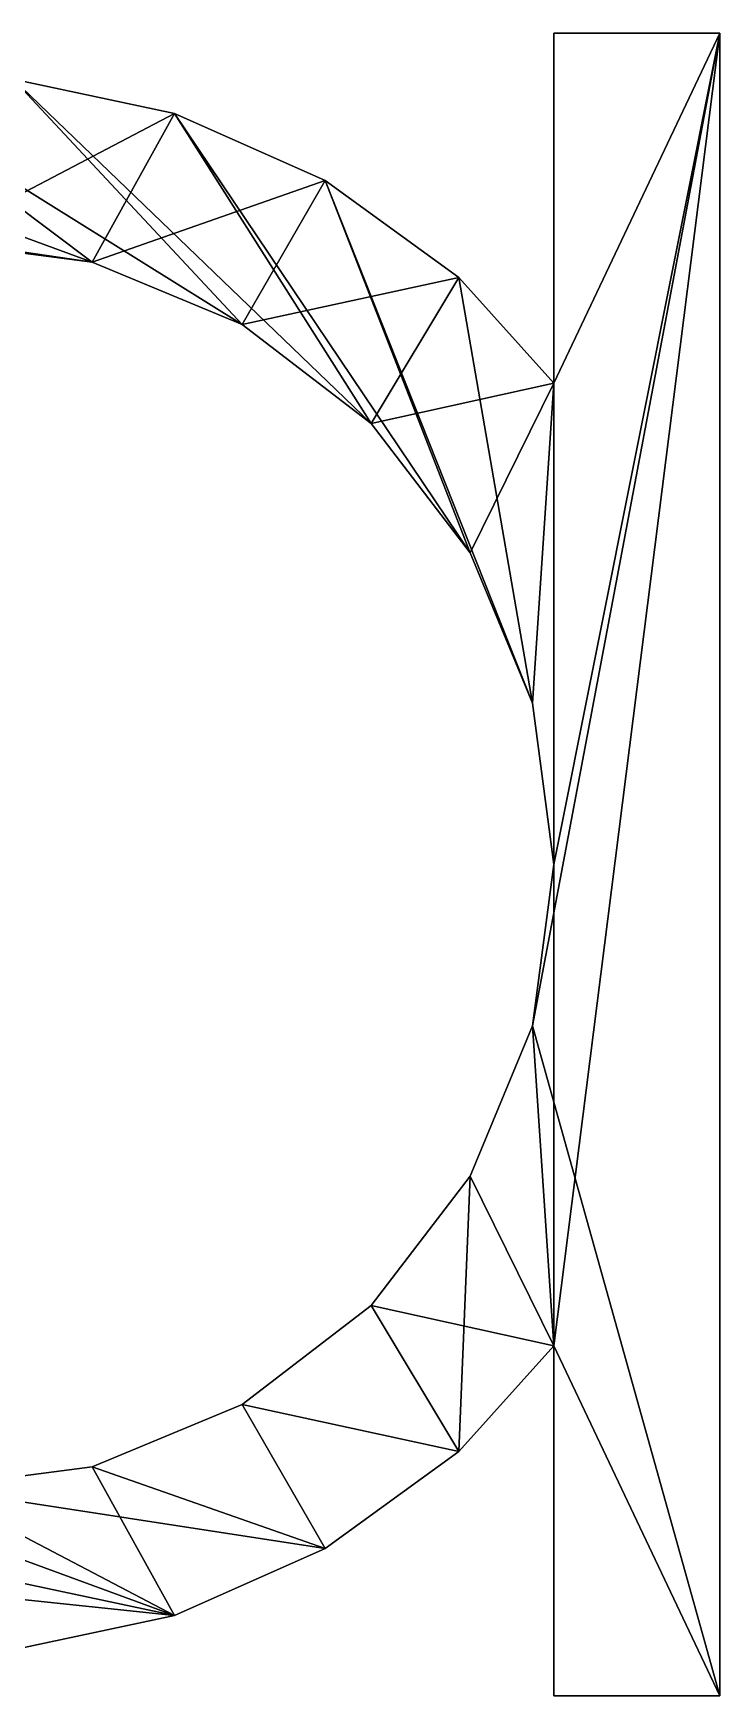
# Model space of a CAD drawing. Header units: metres. Extents: x -39.5 to 34.5, y -10 to 10.
# Drawn here: x -23.77 to -15.5, y -10 to 10 of the extents above; entities that cross this region are included whole.
import ezdxf

# ---------------------------------------------------------------- set-up
doc = ezdxf.new("R2010")
doc.units = ezdxf.units.M

msp = doc.modelspace()

# ---------------------------------------------------------------- linework, layer by layer
for points in [[(-17.5, 0, 17.5), (-15.5, 10, 17.5), (-17.7556, -1.94114, 17.5)], [(-17.7556, -1.94114, 17.5), (-15.5, 10, 17.5), (-15.5, -10, 17.5)], [(-17.5, 0, -32.5), (-15.5, 10, -32.5), (-17.7556, -1.94114, -32.5)], [(-17.7556, -1.94114, -32.5), (-15.5, 10, -32.5), (-15.5, -10, -32.5)], [(-17.5, 5.79016, 17.5), (-17.5, 10, 17.5), (-15.5, 10, 17.5)], [(-17.5, 5.79016, 17.5), (-15.5, 10, 17.5), (-17.5, 0, 17.5)], [(-15.5, -10, 32.5), (-15.5, 10, 32.5), (-17.5, -5.79016, 32.5)], [(-17.5, 0, 32.5), (-15.5, 10, 32.5), (-17.5, 5.79016, 32.5)], [(-17.5, -5.79016, 32.5), (-15.5, 10, 32.5), (-17.5, 0, 32.5)], [(-17.5, 10, 32.5), (-17.5, 5.79016, 32.5), (-15.5, 10, 32.5)], [(-17.5, 10, 17.5), (-17.5, 10, 32.5), (-15.5, 10, 17.5)], [(-15.5, 10, 17.5), (-17.5, 10, 32.5), (-15.5, 10, 32.5)], [(-17.5, 5.79016, 17.5), (-17.5, 5.79016, 32.5), (-17.5, 10, 17.5)], [(-17.5, 10, 17.5), (-17.5, 5.79016, 32.5), (-17.5, 10, 32.5)], [(-17.5, 5.79016, -32.5), (-17.5, 10, -32.5), (-15.5, 10, -32.5)], [(-17.5, 5.79016, -32.5), (-15.5, 10, -32.5), (-17.5, 0, -32.5)], [(-15.5, -10, -17.5), (-15.5, 10, -17.5), (-17.5, -5.79016, -17.5)], [(-17.5, 0, -17.5), (-15.5, 10, -17.5), (-17.5, 5.79016, -17.5)], [(-17.5, -5.79016, -17.5), (-15.5, 10, -17.5), (-17.5, 0, -17.5)], [(-17.5, 10, -17.5), (-17.5, 5.79016, -17.5), (-15.5, 10, -17.5)], [(-17.5, 10, -32.5), (-17.5, 10, -17.5), (-15.5, 10, -32.5)], [(-15.5, 10, -32.5), (-17.5, 10, -17.5), (-15.5, 10, -17.5)], [(-17.5, 5.79016, -32.5), (-17.5, 5.79016, -17.5), (-17.5, 10, -32.5)], [(-17.5, 10, -32.5), (-17.5, 5.79016, -17.5), (-17.5, 10, -17.5)], [(-15.5, -10, 32.5), (-15.5, -10, 17.5), (-15.5, 10, 17.5)], [(-15.5, 10, 32.5), (-15.5, -10, 32.5), (-15.5, 10, 17.5)], [(-15.5, -10, -17.5), (-15.5, -10, -32.5), (-15.5, 10, -32.5)], [(-15.5, 10, -17.5), (-15.5, -10, -17.5), (-15.5, 10, -32.5)], [(-23.058901, 7.24444, 17.5), (-27.935699, 9.03504, 17.5), (-25.993, 9.44796, 17.5)], [(-23.058901, 7.24444, -32.5), (-27.935699, 9.03504, -32.5), (-25.993, 9.44796, -32.5)], [(-23.058901, 7.24444, 17.5), (-25.993, 9.44796, 17.5), (-21.25, 6.49519, 17.5)], [(-21.25, 6.49519, 17.5), (-25.993, 9.44796, 17.5), (-24.007, 9.44796, 17.5)], [(-23.058901, 7.24444, -32.5), (-25.993, 9.44796, -32.5), (-21.25, 6.49519, -32.5)], [(-21.25, 6.49519, -32.5), (-25.993, 9.44796, -32.5), (-24.007, 9.44796, -32.5)], [(-22.064301, 9.03504, 32.5), (-24.007, 9.44796, 32.5), (-25, 7.5, 32.5)], [(-22.064301, 9.03504, -17.5), (-24.007, 9.44796, -17.5), (-25, 7.5, -17.5)], [(-21.25, 6.49519, 17.5), (-24.007, 9.44796, 17.5), (-19.696699, 5.3033, 17.5)], [(-19.696699, 5.3033, 17.5), (-24.007, 9.44796, 17.5), (-22.064301, 9.03504, 17.5)], [(-24.007, 9.44796, 17.5), (-24.007, 9.44796, 32.5), (-22.064301, 9.03504, 17.5)], [(-22.064301, 9.03504, 17.5), (-24.007, 9.44796, 32.5), (-22.064301, 9.03504, 32.5)], [(-21.25, 6.49519, -32.5), (-24.007, 9.44796, -32.5), (-19.696699, 5.3033, -32.5)], [(-19.696699, 5.3033, -32.5), (-24.007, 9.44796, -32.5), (-22.064301, 9.03504, -32.5)], [(-24.007, 9.44796, -32.5), (-24.007, 9.44796, -17.5), (-22.064301, 9.03504, -32.5)], [(-22.064301, 9.03504, -32.5), (-24.007, 9.44796, -17.5), (-22.064301, 9.03504, -17.5)], [(-29.75, 8.22724, 17.5), (-27.935699, 9.03504, 17.5), (-23.058901, 7.24444, 17.5)], [(-29.75, 8.22724, -32.5), (-27.935699, 9.03504, -32.5), (-23.058901, 7.24444, -32.5)], [(-25, 7.5, 32.5), (-23.058901, 7.24444, 32.5), (-22.064301, 9.03504, 32.5)], [(-25, 7.5, -17.5), (-23.058901, 7.24444, -17.5), (-22.064301, 9.03504, -17.5)], [(-20.25, 8.22724, 32.5), (-22.064301, 9.03504, 32.5), (-23.058901, 7.24444, 32.5)], [(-20.25, 8.22724, -17.5), (-22.064301, 9.03504, -17.5), (-23.058901, 7.24444, -17.5)], [(-19.696699, 5.3033, 17.5), (-22.064301, 9.03504, 17.5), (-18.504801, 3.75, 17.5)], [(-18.504801, 3.75, 17.5), (-22.064301, 9.03504, 17.5), (-20.25, 8.22724, 17.5)], [(-22.064301, 9.03504, 17.5), (-22.064301, 9.03504, 32.5), (-20.25, 8.22724, 17.5)], [(-20.25, 8.22724, 17.5), (-22.064301, 9.03504, 32.5), (-20.25, 8.22724, 32.5)], [(-19.696699, 5.3033, -32.5), (-22.064301, 9.03504, -32.5), (-18.504801, 3.75, -32.5)], [(-18.504801, 3.75, -32.5), (-22.064301, 9.03504, -32.5), (-20.25, 8.22724, -32.5)], [(-22.064301, 9.03504, -32.5), (-22.064301, 9.03504, -17.5), (-20.25, 8.22724, -32.5)], [(-20.25, 8.22724, -32.5), (-22.064301, 9.03504, -17.5), (-20.25, 8.22724, -17.5)], [(-29.75, 8.22724, 17.5), (-23.058901, 7.24444, 17.5), (-25, 7.5, 17.5)], [(-29.75, 8.22724, -32.5), (-23.058901, 7.24444, -32.5), (-25, 7.5, -32.5)], [(-23.058901, 7.24444, 32.5), (-21.25, 6.49519, 32.5), (-20.25, 8.22724, 32.5)], [(-23.058901, 7.24444, -17.5), (-21.25, 6.49519, -17.5), (-20.25, 8.22724, -17.5)], [(-18.643299, 7.05988, 32.5), (-20.25, 8.22724, 32.5), (-21.25, 6.49519, 32.5)], [(-18.643299, 7.05988, -17.5), (-20.25, 8.22724, -17.5), (-21.25, 6.49519, -17.5)], [(-18.504801, 3.75, 17.5), (-20.25, 8.22724, 17.5), (-17.7556, 1.94114, 17.5)], [(-17.7556, 1.94114, 17.5), (-20.25, 8.22724, 17.5), (-18.643299, 7.05988, 17.5)], [(-20.25, 8.22724, 17.5), (-20.25, 8.22724, 32.5), (-18.643299, 7.05988, 17.5)], [(-18.643299, 7.05988, 17.5), (-20.25, 8.22724, 32.5), (-18.643299, 7.05988, 32.5)], [(-18.504801, 3.75, -32.5), (-20.25, 8.22724, -32.5), (-17.7556, 1.94114, -32.5)], [(-17.7556, 1.94114, -32.5), (-20.25, 8.22724, -32.5), (-18.643299, 7.05988, -32.5)], [(-20.25, 8.22724, -32.5), (-20.25, 8.22724, -17.5), (-18.643299, 7.05988, -32.5)], [(-18.643299, 7.05988, -32.5), (-20.25, 8.22724, -17.5), (-18.643299, 7.05988, -17.5)], [(-23.058901, 7.24444, 17.5), (-23.058901, 7.24444, 32.5), (-25, 7.5, 32.5)], [(-25, 7.5, 17.5), (-23.058901, 7.24444, 17.5), (-25, 7.5, 32.5)], [(-23.058901, 7.24444, -32.5), (-23.058901, 7.24444, -17.5), (-25, 7.5, -17.5)], [(-25, 7.5, -32.5), (-23.058901, 7.24444, -32.5), (-25, 7.5, -17.5)], [(-21.25, 6.49519, 17.5), (-21.25, 6.49519, 32.5), (-23.058901, 7.24444, 32.5)], [(-23.058901, 7.24444, 17.5), (-21.25, 6.49519, 17.5), (-23.058901, 7.24444, 32.5)], [(-21.25, 6.49519, -32.5), (-21.25, 6.49519, -17.5), (-23.058901, 7.24444, -17.5)], [(-23.058901, 7.24444, -32.5), (-21.25, 6.49519, -32.5), (-23.058901, 7.24444, -17.5)], [(-21.25, 6.49519, 32.5), (-19.696699, 5.3033, 32.5), (-18.643299, 7.05988, 32.5)], [(-21.25, 6.49519, -17.5), (-19.696699, 5.3033, -17.5), (-18.643299, 7.05988, -17.5)], [(-17.5, 5.79016, 32.5), (-18.643299, 7.05988, 32.5), (-19.696699, 5.3033, 32.5)], [(-17.5, 5.79016, -17.5), (-18.643299, 7.05988, -17.5), (-19.696699, 5.3033, -17.5)], [(-17.7556, 1.94114, 17.5), (-18.643299, 7.05988, 17.5), (-17.5, 5.79016, 17.5)], [(-17.5, 5.79016, 17.5), (-18.643299, 7.05988, 17.5), (-18.643299, 7.05988, 32.5)], [(-17.5, 5.79016, 32.5), (-17.5, 5.79016, 17.5), (-18.643299, 7.05988, 32.5)], [(-17.7556, 1.94114, -32.5), (-18.643299, 7.05988, -32.5), (-17.5, 5.79016, -32.5)], [(-17.5, 5.79016, -32.5), (-18.643299, 7.05988, -32.5), (-18.643299, 7.05988, -17.5)], [(-17.5, 5.79016, -17.5), (-17.5, 5.79016, -32.5), (-18.643299, 7.05988, -17.5)], [(-19.696699, 5.3033, 17.5), (-19.696699, 5.3033, 32.5), (-21.25, 6.49519, 32.5)], [(-21.25, 6.49519, 17.5), (-19.696699, 5.3033, 17.5), (-21.25, 6.49519, 32.5)], [(-19.696699, 5.3033, -32.5), (-19.696699, 5.3033, -17.5), (-21.25, 6.49519, -17.5)], [(-21.25, 6.49519, -32.5), (-19.696699, 5.3033, -32.5), (-21.25, 6.49519, -17.5)], [(-19.696699, 5.3033, 32.5), (-18.504801, 3.75, 32.5), (-17.5, 5.79016, 32.5)], [(-19.696699, 5.3033, -17.5), (-18.504801, 3.75, -17.5), (-17.5, 5.79016, -17.5)], [(-17.7556, 1.94114, 32.5), (-17.5, 5.79016, 32.5), (-18.504801, 3.75, 32.5)], [(-17.7556, 1.94114, -17.5), (-17.5, 5.79016, -17.5), (-18.504801, 3.75, -17.5)], [(-17.7556, 1.94114, 17.5), (-17.5, 5.79016, 17.5), (-17.5, 0, 17.5)], [(-17.5, 0, 32.5), (-17.5, 5.79016, 32.5), (-17.7556, 1.94114, 32.5)], [(-17.7556, 1.94114, -32.5), (-17.5, 5.79016, -32.5), (-17.5, 0, -32.5)], [(-17.5, 0, -17.5), (-17.5, 5.79016, -17.5), (-17.7556, 1.94114, -17.5)], [(-18.504801, 3.75, 32.5), (-19.696699, 5.3033, 32.5), (-18.504801, 3.75, 17.5)], [(-18.504801, 3.75, 17.5), (-19.696699, 5.3033, 32.5), (-19.696699, 5.3033, 17.5)], [(-18.504801, 3.75, -17.5), (-19.696699, 5.3033, -17.5), (-18.504801, 3.75, -32.5)], [(-18.504801, 3.75, -32.5), (-19.696699, 5.3033, -17.5), (-19.696699, 5.3033, -32.5)], [(-17.7556, 1.94114, 32.5), (-18.504801, 3.75, 32.5), (-17.7556, 1.94114, 17.5)], [(-17.7556, 1.94114, 17.5), (-18.504801, 3.75, 32.5), (-18.504801, 3.75, 17.5)], [(-17.7556, 1.94114, -17.5), (-18.504801, 3.75, -17.5), (-17.7556, 1.94114, -32.5)], [(-17.7556, 1.94114, -32.5), (-18.504801, 3.75, -17.5), (-18.504801, 3.75, -32.5)], [(-17.5, 0, 32.5), (-17.7556, 1.94114, 32.5), (-17.5, 0, 17.5)], [(-17.5, 0, 17.5), (-17.7556, 1.94114, 32.5), (-17.7556, 1.94114, 17.5)], [(-17.5, 0, -17.5), (-17.7556, 1.94114, -17.5), (-17.5, 0, -32.5)], [(-17.5, 0, -32.5), (-17.7556, 1.94114, -17.5), (-17.7556, 1.94114, -32.5)], [(-17.5, 0, 32.5), (-17.7556, -1.94114, 32.5), (-17.5, -5.79016, 32.5)], [(-17.5, 0, 32.5), (-17.5, 0, 17.5), (-17.7556, -1.94114, 32.5)], [(-17.7556, -1.94114, 32.5), (-17.5, 0, 17.5), (-17.7556, -1.94114, 17.5)], [(-17.5, 0, -17.5), (-17.7556, -1.94114, -17.5), (-17.5, -5.79016, -17.5)], [(-17.5, 0, -17.5), (-17.5, 0, -32.5), (-17.7556, -1.94114, -17.5)], [(-17.7556, -1.94114, -17.5), (-17.5, 0, -32.5), (-17.7556, -1.94114, -32.5)], [(-17.7556, -1.94114, 17.5), (-17.5, -5.79016, 17.5), (-18.504801, -3.75, 17.5)], [(-17.7556, -1.94114, 32.5), (-18.504801, -3.75, 32.5), (-17.5, -5.79016, 32.5)], [(-17.7556, -1.94114, 32.5), (-17.7556, -1.94114, 17.5), (-18.504801, -3.75, 32.5)], [(-18.504801, -3.75, 32.5), (-17.7556, -1.94114, 17.5), (-18.504801, -3.75, 17.5)], [(-17.7556, -1.94114, -32.5), (-17.5, -5.79016, -32.5), (-18.504801, -3.75, -32.5)], [(-17.7556, -1.94114, -17.5), (-18.504801, -3.75, -17.5), (-17.5, -5.79016, -17.5)], [(-17.7556, -1.94114, -17.5), (-17.7556, -1.94114, -32.5), (-18.504801, -3.75, -17.5)], [(-18.504801, -3.75, -17.5), (-17.7556, -1.94114, -32.5), (-18.504801, -3.75, -32.5)], [(-17.7556, -1.94114, 17.5), (-15.5, -10, 17.5), (-17.5, -5.79016, 17.5)], [(-17.7556, -1.94114, -32.5), (-15.5, -10, -32.5), (-17.5, -5.79016, -32.5)], [(-18.643299, -7.05988, 17.5), (-19.696699, -5.3033, 17.5), (-18.504801, -3.75, 17.5)], [(-17.5, -5.79016, 32.5), (-18.504801, -3.75, 32.5), (-19.696699, -5.3033, 32.5)], [(-18.504801, -3.75, 32.5), (-18.504801, -3.75, 17.5), (-19.696699, -5.3033, 32.5)], [(-19.696699, -5.3033, 32.5), (-18.504801, -3.75, 17.5), (-19.696699, -5.3033, 17.5)], [(-18.643299, -7.05988, -32.5), (-19.696699, -5.3033, -32.5), (-18.504801, -3.75, -32.5)], [(-17.5, -5.79016, -17.5), (-18.504801, -3.75, -17.5), (-19.696699, -5.3033, -17.5)], [(-18.504801, -3.75, -17.5), (-18.504801, -3.75, -32.5), (-19.696699, -5.3033, -17.5)], [(-19.696699, -5.3033, -17.5), (-18.504801, -3.75, -32.5), (-19.696699, -5.3033, -32.5)], [(-18.643299, -7.05988, 17.5), (-18.504801, -3.75, 17.5), (-17.5, -5.79016, 17.5)], [(-18.643299, -7.05988, -32.5), (-18.504801, -3.75, -32.5), (-17.5, -5.79016, -32.5)], [(-19.696699, -5.3033, 17.5), (-18.643299, -7.05988, 17.5), (-21.25, -6.49519, 17.5)], [(-19.696699, -5.3033, 32.5), (-21.25, -6.49519, 32.5), (-18.643299, -7.05988, 32.5)], [(-19.696699, -5.3033, 32.5), (-19.696699, -5.3033, 17.5), (-21.25, -6.49519, 32.5)], [(-21.25, -6.49519, 32.5), (-19.696699, -5.3033, 17.5), (-21.25, -6.49519, 17.5)], [(-19.696699, -5.3033, -32.5), (-18.643299, -7.05988, -32.5), (-21.25, -6.49519, -32.5)], [(-19.696699, -5.3033, -17.5), (-21.25, -6.49519, -17.5), (-18.643299, -7.05988, -17.5)], [(-19.696699, -5.3033, -17.5), (-19.696699, -5.3033, -32.5), (-21.25, -6.49519, -17.5)], [(-21.25, -6.49519, -17.5), (-19.696699, -5.3033, -32.5), (-21.25, -6.49519, -32.5)], [(-19.696699, -5.3033, 32.5), (-18.643299, -7.05988, 32.5), (-17.5, -5.79016, 32.5)], [(-19.696699, -5.3033, -17.5), (-18.643299, -7.05988, -17.5), (-17.5, -5.79016, -17.5)], [(-18.643299, -7.05988, 32.5), (-18.643299, -7.05988, 17.5), (-17.5, -5.79016, 17.5)], [(-17.5, -5.79016, 32.5), (-18.643299, -7.05988, 32.5), (-17.5, -5.79016, 17.5)], [(-18.643299, -7.05988, -17.5), (-18.643299, -7.05988, -32.5), (-17.5, -5.79016, -32.5)], [(-17.5, -5.79016, -17.5), (-18.643299, -7.05988, -17.5), (-17.5, -5.79016, -32.5)], [(-17.5, -5.79016, 17.5), (-15.5, -10, 17.5), (-17.5, -10, 17.5)], [(-17.5, -10, 32.5), (-15.5, -10, 32.5), (-17.5, -5.79016, 32.5)], [(-17.5, -10, 17.5), (-17.5, -10, 32.5), (-17.5, -5.79016, 17.5)], [(-17.5, -5.79016, 17.5), (-17.5, -10, 32.5), (-17.5, -5.79016, 32.5)], [(-17.5, -5.79016, -32.5), (-15.5, -10, -32.5), (-17.5, -10, -32.5)], [(-17.5, -10, -17.5), (-15.5, -10, -17.5), (-17.5, -5.79016, -17.5)], [(-17.5, -10, -32.5), (-17.5, -10, -17.5), (-17.5, -5.79016, -32.5)], [(-17.5, -5.79016, -32.5), (-17.5, -10, -17.5), (-17.5, -5.79016, -17.5)], [(-21.25, -6.49519, 17.5), (-20.25, -8.22724, 17.5), (-23.058901, -7.24444, 17.5)], [(-20.25, -8.22724, 32.5), (-21.25, -6.49519, 32.5), (-23.058901, -7.24444, 32.5)], [(-21.25, -6.49519, 32.5), (-21.25, -6.49519, 17.5), (-23.058901, -7.24444, 32.5)], [(-23.058901, -7.24444, 32.5), (-21.25, -6.49519, 17.5), (-23.058901, -7.24444, 17.5)], [(-21.25, -6.49519, -32.5), (-20.25, -8.22724, -32.5), (-23.058901, -7.24444, -32.5)], [(-20.25, -8.22724, -17.5), (-21.25, -6.49519, -17.5), (-23.058901, -7.24444, -17.5)], [(-21.25, -6.49519, -17.5), (-21.25, -6.49519, -32.5), (-23.058901, -7.24444, -17.5)], [(-23.058901, -7.24444, -17.5), (-21.25, -6.49519, -32.5), (-23.058901, -7.24444, -32.5)], [(-20.25, -8.22724, 17.5), (-21.25, -6.49519, 17.5), (-18.643299, -7.05988, 17.5)], [(-20.25, -8.22724, 32.5), (-18.643299, -7.05988, 32.5), (-21.25, -6.49519, 32.5)], [(-20.25, -8.22724, -32.5), (-21.25, -6.49519, -32.5), (-18.643299, -7.05988, -32.5)], [(-20.25, -8.22724, -17.5), (-18.643299, -7.05988, -17.5), (-21.25, -6.49519, -17.5)], [(-31.356701, -7.05988, 17.5), (-22.064301, -9.03504, 17.5), (-29.75, -8.22724, 17.5)], [(-31.356701, -7.05988, 17.5), (-25, -7.5, 17.5), (-22.064301, -9.03504, 17.5)], [(-31.356701, -7.05988, -32.5), (-22.064301, -9.03504, -32.5), (-29.75, -8.22724, -32.5)], [(-31.356701, -7.05988, -32.5), (-25, -7.5, -32.5), (-22.064301, -9.03504, -32.5)], [(-20.25, -8.22724, 32.5), (-20.25, -8.22724, 17.5), (-18.643299, -7.05988, 17.5)], [(-18.643299, -7.05988, 32.5), (-20.25, -8.22724, 32.5), (-18.643299, -7.05988, 17.5)], [(-20.25, -8.22724, -17.5), (-20.25, -8.22724, -32.5), (-18.643299, -7.05988, -32.5)], [(-18.643299, -7.05988, -17.5), (-20.25, -8.22724, -17.5), (-18.643299, -7.05988, -32.5)], [(-25, -7.5, 32.5), (-26.941099, -7.24444, 32.5), (-22.064301, -9.03504, 32.5)], [(-24.007, -9.44796, 32.5), (-22.064301, -9.03504, 32.5), (-26.941099, -7.24444, 32.5)], [(-25, -7.5, -17.5), (-26.941099, -7.24444, -17.5), (-22.064301, -9.03504, -17.5)], [(-24.007, -9.44796, -17.5), (-22.064301, -9.03504, -17.5), (-26.941099, -7.24444, -17.5)], [(-22.064301, -9.03504, 17.5), (-25, -7.5, 17.5), (-23.058901, -7.24444, 17.5)], [(-23.058901, -7.24444, 32.5), (-25, -7.5, 32.5), (-20.25, -8.22724, 32.5)], [(-23.058901, -7.24444, 32.5), (-23.058901, -7.24444, 17.5), (-25, -7.5, 32.5)], [(-25, -7.5, 32.5), (-23.058901, -7.24444, 17.5), (-25, -7.5, 17.5)], [(-22.064301, -9.03504, -32.5), (-25, -7.5, -32.5), (-23.058901, -7.24444, -32.5)], [(-23.058901, -7.24444, -17.5), (-25, -7.5, -17.5), (-20.25, -8.22724, -17.5)], [(-23.058901, -7.24444, -17.5), (-23.058901, -7.24444, -32.5), (-25, -7.5, -17.5)], [(-25, -7.5, -17.5), (-23.058901, -7.24444, -32.5), (-25, -7.5, -32.5)], [(-22.064301, -9.03504, 17.5), (-23.058901, -7.24444, 17.5), (-20.25, -8.22724, 17.5)], [(-22.064301, -9.03504, -32.5), (-23.058901, -7.24444, -32.5), (-20.25, -8.22724, -32.5)], [(-22.064301, -9.03504, 32.5), (-20.25, -8.22724, 32.5), (-25, -7.5, 32.5)], [(-22.064301, -9.03504, -17.5), (-20.25, -8.22724, -17.5), (-25, -7.5, -17.5)], [(-29.75, -8.22724, 17.5), (-22.064301, -9.03504, 17.5), (-24.007, -9.44796, 17.5)], [(-29.75, -8.22724, -32.5), (-22.064301, -9.03504, -32.5), (-24.007, -9.44796, -32.5)], [(-22.064301, -9.03504, 32.5), (-22.064301, -9.03504, 17.5), (-20.25, -8.22724, 17.5)], [(-20.25, -8.22724, 32.5), (-22.064301, -9.03504, 32.5), (-20.25, -8.22724, 17.5)], [(-22.064301, -9.03504, -17.5), (-22.064301, -9.03504, -32.5), (-20.25, -8.22724, -32.5)], [(-20.25, -8.22724, -17.5), (-22.064301, -9.03504, -17.5), (-20.25, -8.22724, -32.5)], [(-24.007, -9.44796, 32.5), (-24.007, -9.44796, 17.5), (-22.064301, -9.03504, 17.5)], [(-22.064301, -9.03504, 32.5), (-24.007, -9.44796, 32.5), (-22.064301, -9.03504, 17.5)], [(-24.007, -9.44796, -17.5), (-24.007, -9.44796, -32.5), (-22.064301, -9.03504, -32.5)], [(-22.064301, -9.03504, -17.5), (-24.007, -9.44796, -17.5), (-22.064301, -9.03504, -32.5)], [(-17.5, -10, 32.5), (-17.5, -10, 17.5), (-15.5, -10, 17.5)], [(-15.5, -10, 32.5), (-17.5, -10, 32.5), (-15.5, -10, 17.5)], [(-17.5, -10, -17.5), (-17.5, -10, -32.5), (-15.5, -10, -32.5)], [(-15.5, -10, -17.5), (-17.5, -10, -17.5), (-15.5, -10, -32.5)]]:
    msp.add_3dface(points)

doc.saveas('drawing.dxf')
